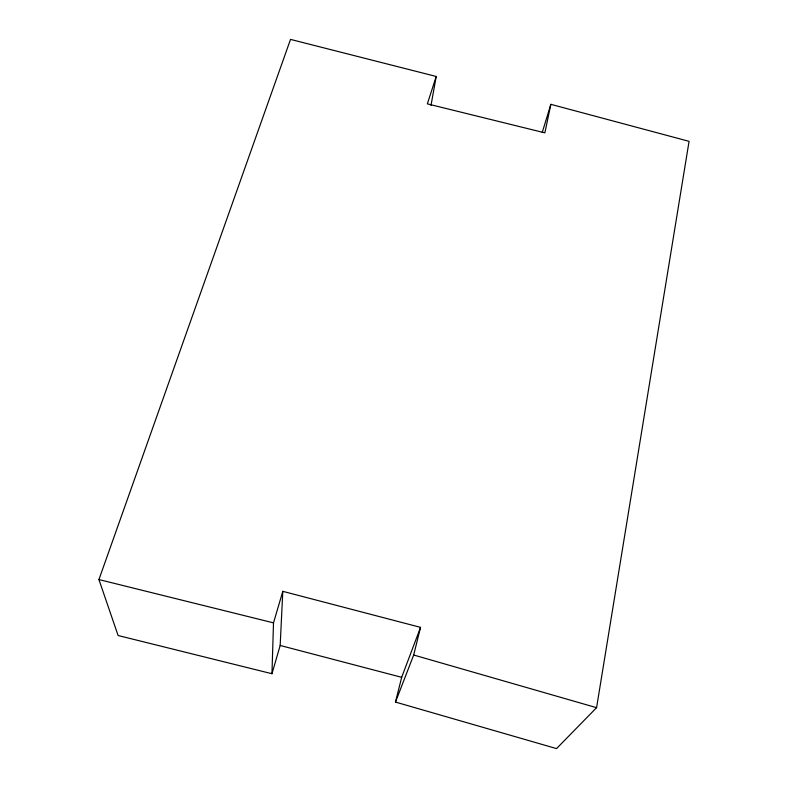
<?xml version="1.0" encoding="UTF-8"?>
<svg xmlns="http://www.w3.org/2000/svg" width="788" height="788" viewBox="0 0 788 788"><rect width="100%" height="100%" fill="white"/><g stroke="black" fill="none" stroke-linecap="round" stroke-linejoin="round"><path stroke-width="1.18" d="M430.997 105.405L436.217 76.466L290.516 39.4L98.933 579.564L118.102 635.512L271.959 673.73L273.505 622.865L282.803 591.335L420.546 627.366L413.68 655.015L395.478 702.069L556.535 748.6L596.575 707.683L689.067 141.338L550.851 104.331L542.223 132.463M271.959 673.73L280.173 645.47L282.803 591.335M550.851 104.331L544.863 132.847L427.352 103.868L436.217 76.466M395.478 702.069L401.673 677.316L420.546 627.366M98.933 579.564L273.505 622.865M280.173 645.47L401.673 677.316M413.68 655.015L596.575 707.683"/></g></svg>
